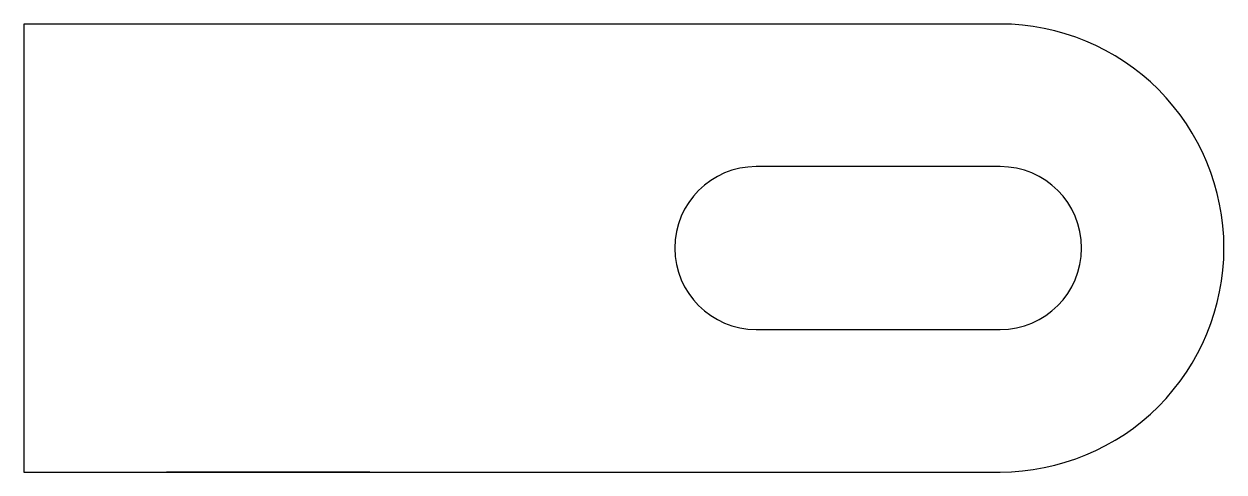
# Model space of a CAD drawing. Header units: inches. Extents: x 115 to 233, y 198 to 242.
import ezdxf

# ---------------------------------------------------------------- set-up
doc = ezdxf.new("R2010")
doc.units = ezdxf.units.IN
doc.header["$MEASUREMENT"] = 0

msp = doc.modelspace()

# ---------------------------------------------------------------- linework, layer by layer
msp.add_line((233.21, 219.6), (233.21, 219.6))
for points in [[(211.21, 241.6), (115.21, 241.6), (115.21, 197.6), (211.21, 197.6, 0.414214), (233.21, 219.6, 0.414214)], [(187.21, 211.6), (211.21, 211.6, 1), (211.21, 227.6), (187.21, 227.6, 1)]]:
    msp.add_lwpolyline(points, format="xyb", close=True)
at = {"extrusion": (0, -1, 0)}
msp.add_circle((139.21, 40, -197.6), 10, dxfattribs=at)

doc.saveas('drawing.dxf')
